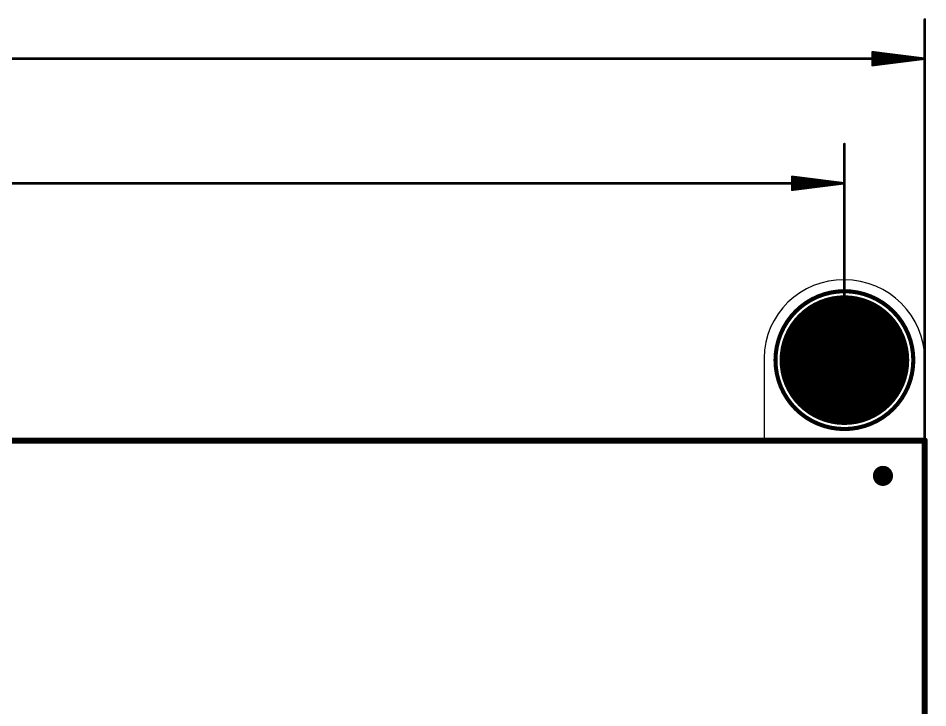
# Model space of a CAD drawing. Extents: x -29 to 121, y -8 to 99.
# Drawn here: x 75.59 to 120.85, y 62.5 to 96.81 of the extents above; entities that cross this region are included whole.
import ezdxf

# ---------------------------------------------------------------- set-up
doc = ezdxf.new("R2010")
doc.units = 0
for name, color, linetype in [('1', 12, 'CONTINUOUS'), ('16', 132, 'CONTINUOUS'), ('17', 110, 'CONTINUOUS'), ('20', 53, 'CONTINUOUS'), ('21', 40, 'CONTINUOUS'), ('22', 6, 'CONTINUOUS'), ('23', 40, 'CONTINUOUS'), ('47', 253, 'CONTINUOUS')]:
    doc.layers.add(name, color=color, linetype=linetype)

# ---------------------------------------------------------------- blocks, each defined once
blk = doc.blocks.new('PIE')
at = {"const_width": 0.5}
blk.add_lwpolyline([(0, -0.25, 1), (0, 0.25, 1), (0, -0.25)], format="xyb", dxfattribs=at)
blk = doc.blocks.new('ROUNDP')
at = {"const_width": 0.5}
blk.add_lwpolyline([(0, -0.25, 1), (0, 0.25, 1), (0, -0.25)], format="xyb", dxfattribs=at)

msp = doc.modelspace()

# ---------------------------------------------------------------- linework, layer by layer
at = {"layer": '1', "const_width": 0.3}
for points in [[(0, 75.8), (120.7, 75.8)], [(120.7, 75.8), (120.7, 0)]]:
    msp.add_lwpolyline(points, dxfattribs=at)
at = {"layer": '1', "const_width": 0.15}
for points in [[(120.775, 75.8, 1), (120.625, 75.8)], [(120.7, 75.725, 1), (120.7, 75.875)]]:
    msp.add_lwpolyline(points, format="xyb", dxfattribs=at)
at = {"layer": '16', "const_width": 0.25}
for points in [[(0, 75.8), (120.7, 75.8)], [(120.7, 75.8), (120.7, 0)]]:
    msp.add_lwpolyline(points, dxfattribs=at)
at = {"layer": '16', "const_width": 0.125}
for points in [[(120.7625, 75.8, 1), (120.6375, 75.8)], [(120.7, 75.7375, 1), (120.7, 75.8625)]]:
    msp.add_lwpolyline(points, format="xyb", dxfattribs=at)
at = {"layer": '20'}
for p, q in [((112.7, 79.9), (112.7, 75.8)), ((120.7, 79.8), (120.7, -4)), ((112.7, 75.8), (8, 75.8))]:
    msp.add_line(p, q, dxfattribs=at)
for centre, radius, start, end in [((116.65, 79.85), 3.9503, 89.2748, 179.2748), ((116.7, 79.8), 4, 0, 90)]:
    msp.add_arc(centre, radius, start, end, dxfattribs=at)
at = {"layer": '21', "const_width": 0.2032}
msp.add_lwpolyline([(116.7, 76.371, 1), (116.7, 83.229, 1), (116.7, 76.371)], format="xyb", dxfattribs=at)
at = {"layer": '22', "const_width": 0.127}
for points in [[(120.7, 75.8), (0, 75.8)], [(120.7, 0), (120.7, 75.8)]]:
    msp.add_lwpolyline(points, dxfattribs=at)
at = {"layer": '22', "const_width": 0.0635}
for points in [[(120.7318, 75.8, 1), (120.6683, 75.8)], [(120.7, 75.7682, 1), (120.7, 75.8317)]]:
    msp.add_lwpolyline(points, format="xyb", dxfattribs=at)
at = {"layer": '23'}
for p in [(116.7, 79.8), (118.618, 74.041)]:
    msp.add_point(p, dxfattribs=at)
at = {"layer": '47', "const_width": 0.13}
for points in [[(120.7, 69.3), (120.7, 96.75)], [(120.635, 94.8), (118.1, 95.1192)], [(118.1, 95.1192), (118.1, 94.4808)], [(120.635, 94.8), (118.1, 95.06)], [(0.165, 94.8), (120.635, 94.8)], [(120.635, 94.8), (118.1, 94.93)], [(118.1, 94.4808), (120.635, 94.8)], [(118.1, 94.67), (120.635, 94.8)], [(118.1, 94.54), (120.635, 94.8)], [(116.7, 79.8), (116.7, 90.55)], [(116.635, 88.6), (114.1, 88.9192)], [(114.1, 88.9192), (114.1, 88.2808)], [(116.635, 88.6), (114.1, 88.86)], [(116.635, 88.6), (114.1, 88.73)], [(4.065, 88.6), (116.635, 88.6)], [(114.1, 88.2808), (116.635, 88.6)], [(114.1, 88.47), (116.635, 88.6)], [(114.1, 88.34), (116.635, 88.6)]]:
    msp.add_lwpolyline(points, dxfattribs=at)
at = {"layer": '47', "const_width": 0.065}
for points in [[(120.7325, 96.75, 1), (120.6675, 96.75)], [(118.1041, 95.1515, 1), (118.0959, 95.087)], [(118.1325, 95.1192, 1), (118.0675, 95.1192)], [(118.1033, 95.0923, 1), (118.0967, 95.0277)], [(118.1017, 94.9625, 1), (118.0983, 94.8975)], [(118.0983, 94.7025, 1), (118.1017, 94.6375)], [(118.0967, 94.5723, 1), (118.1033, 94.5077)], [(120.6391, 94.7678, 1), (120.6309, 94.8322)], [(120.6309, 94.7678, 1), (120.6391, 94.8322)], [(120.6383, 94.7677, 1), (120.6317, 94.8323)], [(120.6317, 94.7677, 1), (120.6383, 94.8323)], [(120.6333, 94.7675, 1), (120.6367, 94.8325)], [(120.6367, 94.7675, 1), (120.6333, 94.8325)], [(120.635, 94.7675, 1), (120.635, 94.8325)], [(118.0959, 94.513, 1), (118.1041, 94.4485)], [(118.0675, 94.4808, 1), (118.1325, 94.4808)], [(116.7325, 90.55, 1), (116.6675, 90.55)], [(114.1041, 88.9515, 1), (114.0959, 88.887)], [(114.1325, 88.9192, 1), (114.0675, 88.9192)], [(114.1033, 88.8923, 1), (114.0967, 88.8277)], [(114.1017, 88.7625, 1), (114.0983, 88.6975)], [(114.0983, 88.5025, 1), (114.1017, 88.4375)], [(114.0967, 88.3723, 1), (114.1033, 88.3077)], [(114.0959, 88.313, 1), (114.1041, 88.2485)], [(114.0675, 88.2808, 1), (114.1325, 88.2808)], [(116.6391, 88.5678, 1), (116.6309, 88.6322)], [(116.6309, 88.5678, 1), (116.6391, 88.6322)], [(116.6383, 88.5677, 1), (116.6317, 88.6323)], [(116.6317, 88.5677, 1), (116.6383, 88.6323)], [(116.6333, 88.5675, 1), (116.6367, 88.6325)], [(116.6367, 88.5675, 1), (116.6333, 88.6325)], [(116.635, 88.5675, 1), (116.635, 88.6325)], [(116.6675, 79.8, 1), (116.7325, 79.8)], [(120.6675, 69.3, 1), (120.7325, 69.3)]]:
    msp.add_lwpolyline(points, format="xyb", dxfattribs=at)

# ---------------------------------------------------------------- block references
at = {"layer": '1'}
msp.add_blockref('PIE', (118.618, 74.041), dxfattribs=at)
at = {"layer": '17', "xscale": 6.4516, "yscale": 6.4516}
msp.add_blockref('ROUNDP', (116.7, 79.8), dxfattribs=at)
msp.add_blockref('ROUNDP', (116.7, 79.8), dxfattribs=at)

doc.saveas('drawing.dxf')
